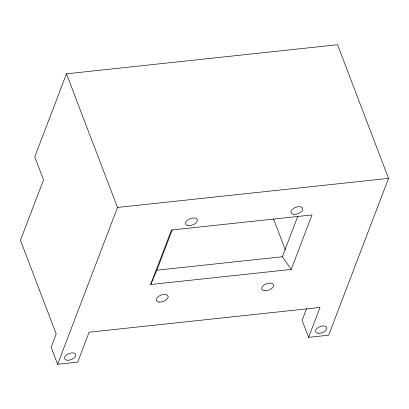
<?xml version="1.0" encoding="UTF-8"?>
<svg xmlns="http://www.w3.org/2000/svg" width="409" height="409" viewBox="0 0 409 409"><rect width="100%" height="100%" fill="white"/><g stroke="black" fill="none" stroke-linecap="round" stroke-linejoin="round"><path stroke-width="0.61" d="M66.468 73.814L34.76 156.872L43.533 179.858L20.45 240.323L56.207 333.959L51.13 347.246L57.633 364.271L77.71 362.118L89.126 332.215L320.022 307.44L308.606 337.343L328.683 335.186L388.55 178.37L337.517 44.729L66.468 73.814L117.501 207.455L57.633 364.271M150.665 284.511L171.468 230.022L312.006 214.94L291.203 269.429L150.665 284.511L156.846 270.206L172.255 229.843M291.203 269.429L282.328 256.74L297.737 216.376M306.515 308.759L302.103 320.319L308.606 337.343M117.501 207.455L388.55 178.37M156.846 270.206L282.328 256.74M273.549 218.968L285.364 249.909M318.401 333.304A5.966 3.241 -20.9 0 0 326.873 328.1A5.966 3.241 -20.9 0 0 318.263 327.456A5.966 3.241 -20.9 0 0 318.401 333.304M67.434 360.232A5.966 3.241 -20.9 0 0 75.9 355.032A5.966 3.241 -20.9 0 0 67.291 354.383A5.966 3.241 -20.9 0 0 67.434 360.232M159.367 302.093A6.242 3.39 -20.9 0 0 168.227 296.653A6.242 3.39 -20.9 0 0 159.224 295.978A6.242 3.39 -20.9 0 0 159.367 302.093M264.771 290.779A6.242 3.39 -20.9 0 0 273.631 285.344A6.242 3.39 -20.9 0 0 264.628 284.664A6.242 3.39 -20.9 0 0 264.771 290.779M293.948 214.367A6.242 3.39 -20.9 0 0 302.803 208.927A6.242 3.39 -20.9 0 0 293.8 208.253A6.242 3.39 -20.9 0 0 293.948 214.367M188.544 225.676A6.242 3.39 -20.9 0 0 197.399 220.236A6.242 3.39 -20.9 0 0 188.396 219.561A6.242 3.39 -20.9 0 0 188.544 225.676"/></g></svg>
